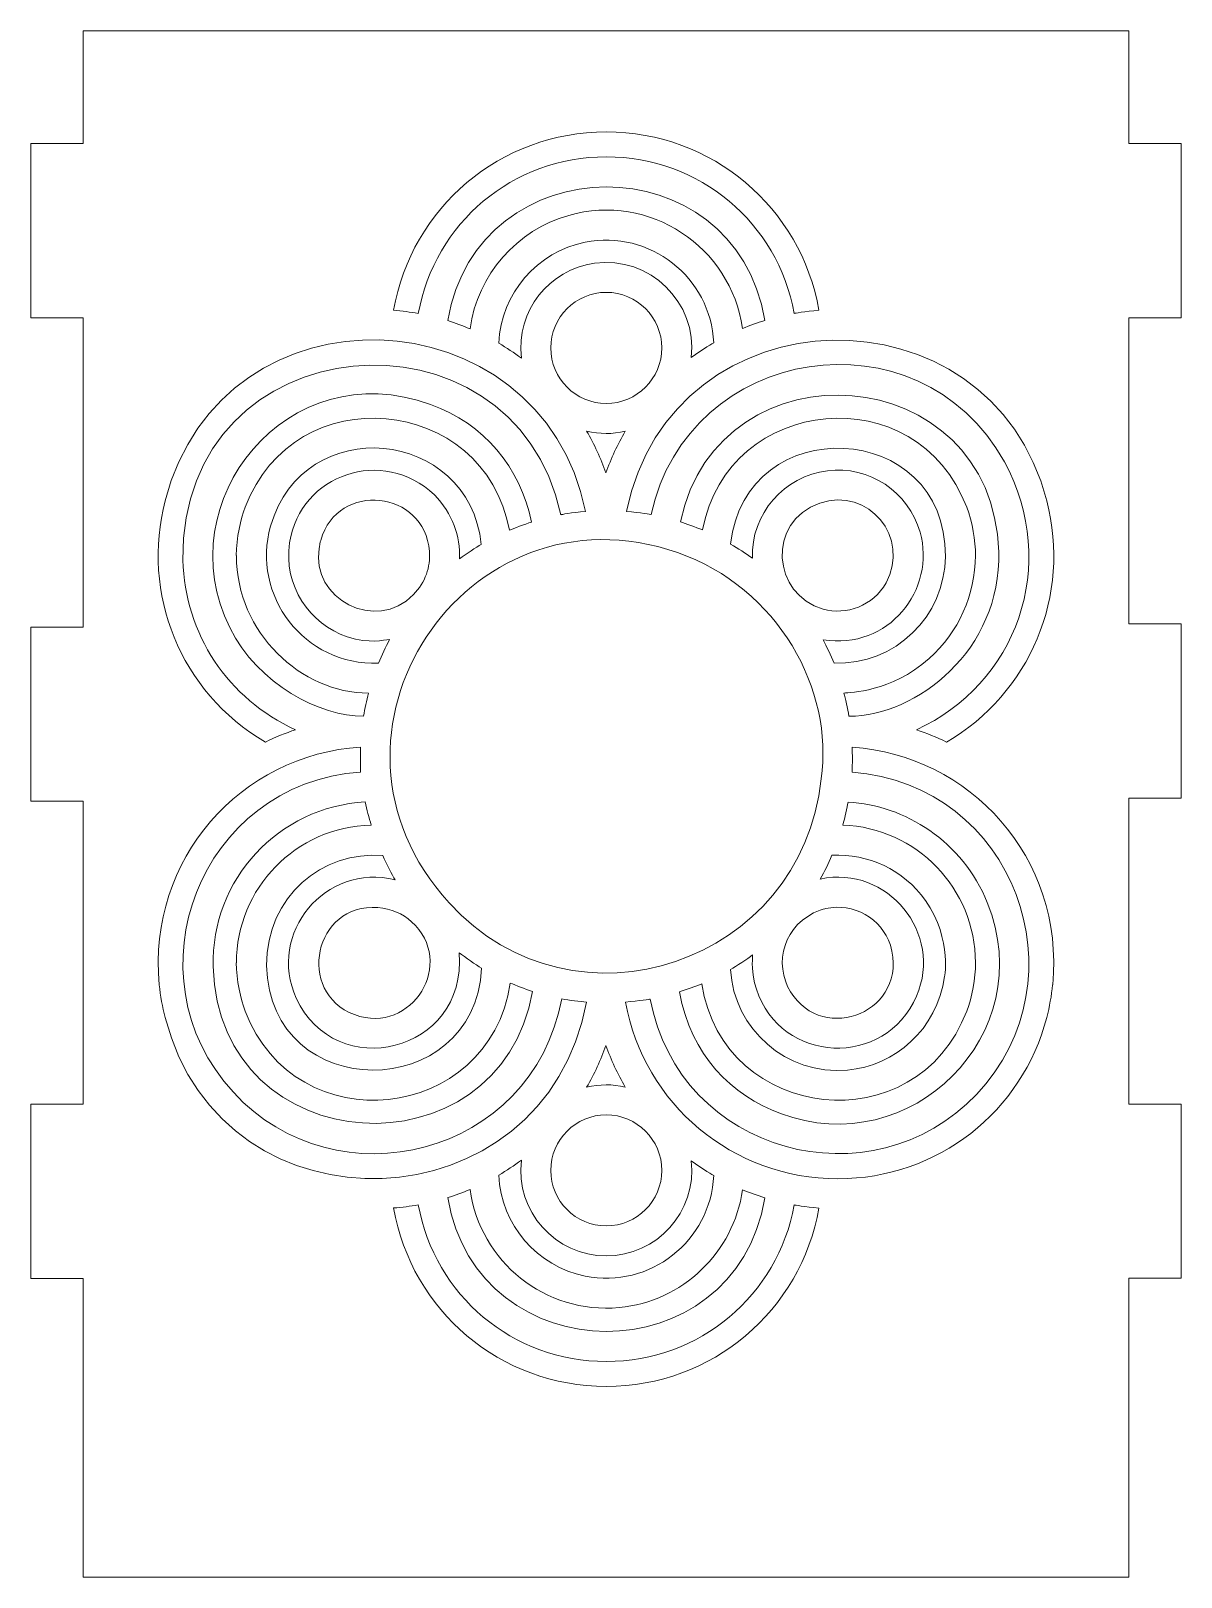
# Model space of a CAD drawing. Header units: inches. Extents: x 61 to 823, y 183 to 803.
# Drawn here: x 636.2 to 823.2, y 488.4 to 739.8 of the extents above; entities that cross this region are included whole.
import ezdxf

# ---------------------------------------------------------------- set-up
doc = ezdxf.new("R2010")
doc.units = ezdxf.units.IN
doc.header["$MEASUREMENT"] = 0
doc.layers.add('_U+0421_U+043B_U+043E_U+0439 1', color=7, linetype='Continuous')

# ---------------------------------------------------------------- blocks, each defined once
blk = doc.blocks.new('block 2')
at = {"layer": '_U+0421_U+043B_U+043E_U+0439 1', "color": 1, "lineweight": 9, "true_color": 0xff0000}
for points, knots in [([(823.25, 693.14), (823.25, 693.14), (823.25, 721.47), (823.25, 721.47), (823.25, 721.47), (814.74, 721.47), (814.74, 721.47), (814.74, 721.47), (814.74, 739.79), (814.74, 739.79), (814.74, 739.79), (644.66, 739.79), (644.66, 739.79), (644.66, 739.79), (644.66, 721.47), (644.66, 721.47), (644.66, 721.47), (636.16, 721.47), (636.16, 721.47), (636.16, 721.47), (636.16, 693.14), (636.16, 693.14), (636.16, 693.14), (644.66, 693.14), (644.66, 693.14), (644.66, 693.14), (644.66, 642.84), (644.66, 642.84), (644.66, 642.84), (636.16, 642.84), (636.16, 642.84), (636.16, 642.84), (636.16, 614.52), (636.16, 614.52), (636.16, 614.52), (644.66, 614.52), (644.66, 614.52), (644.66, 614.52), (644.66, 565.25), (644.66, 565.25), (644.66, 565.25), (636.16, 565.25), (636.16, 565.25), (636.16, 565.25), (636.16, 536.93), (636.16, 536.93), (636.16, 536.93), (644.66, 536.93), (644.66, 536.93), (644.66, 536.93), (644.66, 488.35), (644.66, 488.35), (644.66, 488.35), (814.74, 488.35), (814.74, 488.35), (814.74, 488.35), (814.74, 536.94), (814.74, 536.94), (814.74, 536.94), (823.25, 536.94), (823.25, 536.94), (823.25, 536.94), (823.25, 565.27), (823.25, 565.27), (823.25, 565.27), (814.74, 565.27), (814.74, 565.27), (814.74, 565.27), (814.74, 615.04), (814.74, 615.04), (814.74, 615.04), (823.25, 615.04), (823.25, 615.04), (823.25, 615.04), (823.25, 643.37), (823.25, 643.37), (823.25, 643.37), (814.74, 643.37), (814.74, 643.37), (814.74, 643.37), (814.74, 693.14), (814.74, 693.14), (814.74, 693.14), (823.25, 693.14), (823.25, 693.14), (823.25, 693.14), (823.25, 693.14), (823.25, 693.14)], [0, 0, 0, 0, 1, 1, 1, 2, 2, 2, 3, 3, 3, 4, 4, 4, 5, 5, 5, 6, 6, 6, 7, 7, 7, 8, 8, 8, 9, 9, 9, 10, 10, 10, 11, 11, 11, 12, 12, 12, 13, 13, 13, 14, 14, 14, 15, 15, 15, 16, 16, 16, 17, 17, 17, 18, 18, 18, 19, 19, 19, 20, 20, 20, 21, 21, 21, 22, 22, 22, 23, 23, 23, 24, 24, 24, 25, 25, 25, 26, 26, 26, 27, 27, 27, 28, 28, 28, 29, 29, 29, 29]), ([(729.75, 723.37), (746.98, 723.37), (761.42, 711.07), (764.33, 694.37), (762.05, 694.19), (760.31, 693.86), (760.31, 693.86), (757.65, 708.58), (744.93, 719.32), (729.75, 719.32), (714.53, 719.32), (701.82, 708.54), (699.17, 693.85), (697.86, 694.08), (696.52, 694.25), (695.16, 694.36), (698.07, 711.07), (712.5, 723.37), (729.75, 723.37)], [0, 0, 0, 0, 1, 1, 1, 2, 2, 2, 3, 3, 3, 4, 4, 4, 5, 5, 5, 6, 6, 6, 6]), ([(723.64, 709.8), (715.22, 707.41), (708.82, 700.2), (707.58, 691.35), (707.58, 691.35), (707.58, 691.35), (707.58, 691.35), (706.4, 691.85), (705.18, 692.29), (703.95, 692.68), (708.81, 721.48), (750.59, 721.85), (755.54, 692.71), (754.3, 692.33), (753.09, 691.89), (751.91, 691.39), (750.02, 704.69), (736.78, 713.54), (723.64, 709.8)], [0, 0, 0, 0, 1, 1, 1, 2, 2, 2, 3, 3, 3, 4, 4, 4, 5, 5, 5, 6, 6, 6, 6]), ([(727.82, 702.01), (720.53, 701), (715.02, 694.31), (715.94, 686.59), (714.76, 687.46), (713.53, 688.27), (712.26, 689.01), (712.62, 697.15), (718.53, 703.88), (726.31, 705.43), (736.82, 707.53), (746.73, 699.74), (747.23, 689.07), (747.23, 689.07), (745.48, 688.09), (743.57, 686.67), (743.57, 686.67), (743.57, 686.67), (743.57, 686.67), (744.59, 695.68), (736.81, 703.27), (727.82, 702.01)], [0, 0, 0, 0, 1, 1, 1, 2, 2, 2, 3, 3, 3, 4, 4, 4, 5, 5, 5, 6, 6, 6, 7, 7, 7, 7]), ([(657.99, 663.38), (667.35, 699.57), (719, 697.55), (726.38, 661.65), (724.07, 661.46), (722.35, 661.12), (722.35, 661.12), (714.7, 696.69), (660.37, 692.47), (660.89, 653.75), (661.13, 641.8), (668.23, 631.09), (679.2, 626.16), (677.58, 625.61), (675.9, 624.93), (674.31, 624.15), (660.36, 632.24), (654.07, 648.45), (658, 663.38), (658, 663.38), (657.99, 663.38), (657.99, 663.38)], [0, 0, 0, 0, 1, 1, 1, 2, 2, 2, 3, 3, 3, 4, 4, 4, 5, 5, 5, 6, 6, 6, 7, 7, 7, 7]), ([(729.75, 679.21), (724.77, 679.21), (720.71, 683.26), (720.71, 688.24), (720.71, 693.22), (724.77, 697.28), (729.75, 697.28), (734.73, 697.28), (738.78, 693.22), (738.78, 688.24), (738.78, 683.26), (734.73, 679.21), (729.75, 679.21)], [0, 0, 0, 0, 1, 1, 1, 2, 2, 2, 3, 3, 3, 4, 4, 4, 4]), ([(785.08, 624.15), (783.45, 624.95), (781.89, 625.58), (780.19, 626.16), (780.19, 626.16), (780.19, 626.16), (780.19, 626.16), (796.35, 633.42), (803.64, 652.93), (794.51, 669.71), (780.51, 694.76), (743.01, 688.79), (737.05, 661.14), (737.05, 661.14), (735.32, 661.48), (733.02, 661.66), (740.49, 697.99), (792.19, 698.99), (801.4, 663.38), (801.4, 663.38), (801.39, 663.38), (801.39, 663.38), (805.44, 647.99), (798.62, 632.01), (785.08, 624.15)], [0, 0, 0, 0, 1, 1, 1, 2, 2, 2, 3, 3, 3, 4, 4, 4, 5, 5, 5, 6, 6, 6, 7, 7, 7, 8, 8, 8, 8]), ([(769.22, 628.34), (769.02, 629.56), (768.63, 631.29), (768.41, 632.11), (769.41, 632.31), (775.95, 632.12), (782.28, 637.73), (787.06, 641.99), (789.78, 648.11), (789.79, 654.48), (789.8, 654.48), (789.8, 654.48), (789.82, 654.48), (789.82, 656.9), (789.29, 659.93), (788.39, 662.33), (788.39, 662.33), (788.37, 662.33), (788.37, 662.33), (780.37, 683.61), (749.55, 680.69), (745.4, 658.64), (745.4, 658.64), (745.4, 658.64), (745.4, 658.64), (745.4, 658.64), (745.4, 658.64), (745.4, 658.64), (744.25, 659.12), (742.69, 659.68), (741.8, 659.96), (748.12, 689.77), (792.68, 686.46), (793.58, 655.08), (794.02, 639.12), (780.24, 628.34), (769.22, 628.34)], [0, 0, 0, 0, 1, 1, 1, 2, 2, 2, 3, 3, 3, 4, 4, 4, 5, 5, 5, 6, 6, 6, 7, 7, 7, 8, 8, 8, 9, 9, 9, 10, 10, 10, 11, 11, 11, 12, 12, 12, 12]), ([(714, 658.6), (709.87, 680.71), (679, 683.6), (671.02, 662.33), (671.02, 662.33), (670.99, 662.33), (670.99, 662.33), (670.29, 660.45), (669.57, 657.34), (669.57, 654.48), (669.58, 654.48), (669.58, 654.48), (669.59, 654.48), (669.59, 641.87), (680.16, 632.11), (691.08, 632.11), (690.75, 630.88), (690.48, 629.62), (690.27, 628.34), (683.28, 628.34), (673.1, 633.43), (668.52, 642.76), (658.27, 663.24), (677.95, 687.58), (701.15, 679.03), (709.91, 675.94), (715.74, 668.82), (717.6, 659.93), (716.39, 659.55), (714.77, 658.93), (714, 658.6), (714, 658.6), (714, 658.6), (714, 658.6), (714, 658.6), (714, 658.6), (714, 658.6)], [0, 0, 0, 0, 1, 1, 1, 2, 2, 2, 3, 3, 3, 4, 4, 4, 5, 5, 5, 6, 6, 6, 7, 7, 7, 8, 8, 8, 9, 9, 9, 10, 10, 10, 11, 11, 11, 12, 12, 12, 12]), ([(678.24, 656.57), (677.2, 649.58), (681.45, 643.34), (687.62, 641.28), (691.35, 640.04), (693.5, 640.8), (694.5, 640.8), (693.84, 639.57), (693.24, 638.31), (692.7, 636.99), (680.59, 636.5), (671.95, 648.04), (675.14, 659.26), (680.44, 677.9), (707.46, 675.31), (709.41, 656.29), (708.6, 655.81), (706.97, 654.77), (705.88, 653.96), (706.03, 657.58), (704.73, 661.34), (701.79, 664.34), (693.42, 672.28), (679.98, 667.74), (678.24, 656.57)], [0, 0, 0, 0, 1, 1, 1, 2, 2, 2, 3, 3, 3, 4, 4, 4, 5, 5, 5, 6, 6, 6, 7, 7, 7, 8, 8, 8, 8]), ([(780.78, 658.29), (778.91, 664.85), (772.49, 669.12), (765.71, 668.28), (758.73, 667.41), (753.24, 661.28), (753.51, 654.03), (752.38, 654.86), (751.2, 655.63), (749.98, 656.34), (749.98, 656.34), (749.98, 656.34), (749.98, 656.34), (749.98, 656.34), (749.98, 656.34), (749.98, 656.34), (752.3, 678.09), (785.07, 676.77), (784.9, 654.35), (784.82, 644.61), (776.79, 636.64), (766.79, 636.98), (766.26, 638.3), (765.63, 639.6), (765, 640.79), (775.66, 639.05), (783.45, 648.95), (780.78, 658.29)], [0, 0, 0, 0, 1, 1, 1, 2, 2, 2, 3, 3, 3, 4, 4, 4, 5, 5, 5, 6, 6, 6, 7, 7, 7, 8, 8, 8, 9, 9, 9, 9]), ([(729.69, 667.93), (728.85, 670.3), (727.79, 672.57), (726.55, 674.71), (728.67, 674.21), (730.75, 674.21), (732.82, 674.68), (731.58, 672.55), (730.53, 670.29), (729.69, 667.93)], [0, 0, 0, 0, 1, 1, 1, 2, 2, 2, 3, 3, 3, 3]), ([(764.69, 618.14), (761.66, 588.33), (724.67, 575.52), (704.19, 597.99), (679.23, 625.32), (706.82, 666.94), (741.35, 654.96), (757.71, 649.26), (766.83, 632.59), (764.69, 618.14)], [0, 0, 0, 0, 1, 1, 1, 2, 2, 2, 3, 3, 3, 3]), ([(698.38, 648.12), (692.26, 641.79), (681.63, 647.55), (683.04, 655.65), (683.06, 655.79), (683.22, 656.84), (683.3, 656.95), (686.09, 666.69), (700.23, 665.13), (700.98, 655.13), (701.16, 652.62), (700.33, 650.12), (698.38, 648.12)], [0, 0, 0, 0, 1, 1, 1, 2, 2, 2, 3, 3, 3, 4, 4, 4, 4]), ([(764.47, 663.01), (772.42, 665.75), (779.25, 657.34), (775.26, 650.03), (773.15, 646.32), (768.76, 644.69), (765.03, 645.78), (756.73, 648.05), (755.78, 660), (764.47, 663.01)], [0, 0, 0, 0, 1, 1, 1, 2, 2, 2, 3, 3, 3, 3]), ([(657.99, 579.35), (657.99, 579.35), (658, 579.36), (658, 579.36), (657.56, 581.02), (657.22, 582.88), (657.04, 584.68), (657.04, 584.68), (657.03, 584.68), (657.03, 584.68), (655.08, 605.14), (670.31, 622.12), (689.79, 623.32), (689.79, 622.32), (689.68, 621.26), (689.79, 619.27), (689.79, 619.27), (689.79, 619.27), (689.79, 619.27), (663.61, 617.45), (651.63, 586.18), (669.09, 567.19), (685.85, 548.93), (717.67, 556.71), (722.51, 582.39), (723.75, 582.16), (725.5, 581.95), (726.52, 581.86), (719.85, 545.22), (667.42, 542.86), (657.99, 579.35)], [0, 0, 0, 0, 1, 1, 1, 2, 2, 2, 3, 3, 3, 4, 4, 4, 5, 5, 5, 6, 6, 6, 7, 7, 7, 8, 8, 8, 9, 9, 9, 10, 10, 10, 10]), ([(802.36, 584.68), (802.36, 584.68), (802.35, 584.68), (802.35, 584.68), (802.17, 582.9), (801.85, 581.09), (801.39, 579.36), (801.39, 579.36), (801.4, 579.35), (801.4, 579.35), (797.45, 564.08), (783.67, 553.13), (767.41, 553.13), (750.3, 553.13), (735.9, 565.26), (732.87, 581.86), (735.14, 582.03), (736.88, 582.36), (736.88, 582.36), (741.68, 557.06), (772.99, 548.95), (789.96, 566.84), (807.78, 585.67), (796.06, 617.3), (769.72, 619.26), (769.81, 620.7), (769.79, 622.14), (769.74, 623.31), (769.74, 623.31), (769.74, 623.31), (769.74, 623.31), (769.74, 623.31), (769.74, 623.31), (769.74, 623.31), (788.79, 622.07), (804.33, 605.42), (802.36, 584.68)], [0, 0, 0, 0, 1, 1, 1, 2, 2, 2, 3, 3, 3, 4, 4, 4, 5, 5, 5, 6, 6, 6, 7, 7, 7, 8, 8, 8, 9, 9, 9, 10, 10, 10, 11, 11, 11, 12, 12, 12, 12]), ([(690.53, 614.4), (690.8, 613.12), (691.13, 611.87), (691.51, 610.65), (679.19, 610.38), (669.59, 600.29), (669.59, 588.26), (669.58, 588.26), (669.58, 588.26), (669.57, 588.26), (669.57, 585.43), (670.28, 582.32), (670.99, 580.4), (670.99, 580.4), (671.02, 580.41), (671.02, 580.41), (679.11, 558.85), (710.74, 562.11), (714.12, 584.96), (715.02, 584.58), (716.53, 583.99), (717.75, 583.6), (712.35, 553.19), (666.66, 555.6), (665.81, 587.65), (665.41, 601.8), (676.45, 613.64), (690.53, 614.4)], [0, 0, 0, 0, 1, 1, 1, 2, 2, 2, 3, 3, 3, 4, 4, 4, 5, 5, 5, 6, 6, 6, 7, 7, 7, 8, 8, 8, 9, 9, 9, 9]), ([(788.37, 580.41), (788.37, 580.41), (788.39, 580.4), (788.39, 580.4), (789.24, 582.67), (789.82, 585.71), (789.82, 588.26), (789.81, 588.26), (789.79, 588.26), (789.79, 588.26), (789.77, 600.33), (780.24, 610.2), (768.21, 610.65), (768.56, 611.87), (768.92, 613.47), (769.08, 614.39), (778.3, 613.91), (787.73, 607.96), (791.73, 598.04), (800.39, 576.57), (779.21, 555.8), (758.1, 563.75), (750.15, 566.61), (743.51, 573.23), (741.65, 583.52), (742.86, 583.9), (744.29, 584.42), (745.28, 584.84), (745.28, 584.84), (745.28, 584.84), (745.28, 584.84), (748.79, 562.18), (780.27, 558.83), (788.37, 580.41)], [0, 0, 0, 0, 1, 1, 1, 2, 2, 2, 3, 3, 3, 4, 4, 4, 5, 5, 5, 6, 6, 6, 7, 7, 7, 8, 8, 8, 9, 9, 9, 10, 10, 10, 11, 11, 11, 11]), ([(695.41, 601.73), (684.05, 604.57), (674.53, 593.02), (679.32, 582.51), (685.6, 568.64), (707.16, 573.47), (705.8, 589.89), (705.8, 589.89), (705.8, 589.89), (705.8, 589.89), (705.8, 589.89), (705.8, 589.89), (705.8, 589.89), (706.79, 589.12), (708.55, 587.93), (709.46, 587.38), (708.36, 565.3), (675, 565.12), (674.48, 587.8), (674.48, 599.14), (683.63, 606.47), (693.38, 605.69), (693.96, 604.4), (694.95, 602.52), (695.41, 601.73), (695.41, 601.73), (695.41, 601.73), (695.41, 601.73), (695.41, 601.73), (695.41, 601.73), (695.41, 601.73)], [0, 0, 0, 0, 1, 1, 1, 2, 2, 2, 3, 3, 3, 4, 4, 4, 5, 5, 5, 6, 6, 6, 7, 7, 7, 8, 8, 8, 9, 9, 9, 10, 10, 10, 10]), ([(754.17, 583.98), (758.09, 571.8), (775.12, 570.97), (780.21, 582.85), (784.64, 592.99), (775.53, 604.2), (764.54, 601.87), (765.25, 603.11), (765.89, 604.4), (766.46, 605.73), (772.33, 606.04), (778.09, 603.44), (781.67, 598.39), (786.16, 592.04), (784.66, 585.04), (784.77, 586.04), (783.53, 577.37), (776.71, 571.49), (768.96, 570.8), (759.02, 569.92), (750.54, 577.46), (749.94, 587.15), (750.84, 587.67), (752.72, 588.9), (753.55, 589.52), (753.55, 589.52), (753.55, 589.52), (753.55, 589.52), (753.55, 589.52), (753.55, 589.51), (753.55, 589.51), (753.55, 588.51), (753.25, 586.84), (754.17, 583.98)], [0, 0, 0, 0, 1, 1, 1, 2, 2, 2, 3, 3, 3, 4, 4, 4, 5, 5, 5, 6, 6, 6, 7, 7, 7, 8, 8, 8, 9, 9, 9, 10, 10, 10, 11, 11, 11, 11]), ([(688.78, 579.82), (679.21, 583.48), (682.21, 598), (692.6, 597.24), (694.81, 597.07), (696.63, 596.23), (698.05, 594.93), (705.41, 588.39), (698.23, 576.38), (688.78, 579.82)], [0, 0, 0, 0, 1, 1, 1, 2, 2, 2, 3, 3, 3, 3]), ([(764.54, 596.81), (764.54, 596.81), (764.54, 596.81), (764.54, 596.81), (764.61, 596.85), (765.46, 597.08), (765.42, 597.06), (769.98, 598.09), (774.51, 595.44), (775.96, 591.13), (779.13, 580.32), (765.07, 574.83), (759.73, 583.52), (756.88, 588.11), (758.59, 594.62), (764.54, 596.81)], [0, 0, 0, 0, 1, 1, 1, 2, 2, 2, 3, 3, 3, 4, 4, 4, 5, 5, 5, 5]), ([(726.55, 568.02), (727.8, 570.16), (728.85, 572.43), (729.69, 574.81), (730.53, 572.44), (731.58, 570.18), (732.82, 568.05), (730.76, 568.52), (728.67, 568.52), (726.55, 568.02)], [0, 0, 0, 0, 1, 1, 1, 2, 2, 2, 3, 3, 3, 3]), ([(729.75, 545.46), (724.77, 545.46), (720.71, 549.51), (720.71, 554.49), (720.71, 559.47), (724.77, 563.52), (729.75, 563.52), (734.73, 563.52), (738.78, 559.47), (738.78, 554.49), (738.78, 549.51), (734.73, 545.46), (729.75, 545.46)], [0, 0, 0, 0, 1, 1, 1, 2, 2, 2, 3, 3, 3, 4, 4, 4, 4]), ([(743.57, 556.07), (743.57, 556.07), (743.57, 556.07), (743.57, 556.07), (745.49, 554.65), (747.23, 553.66), (747.23, 553.66), (746.73, 543.01), (736.85, 535.2), (726.31, 537.3), (718.54, 538.86), (712.62, 545.58), (712.26, 553.72), (713.53, 554.47), (714.76, 555.27), (715.94, 556.15), (714.94, 547.83), (721.49, 540.57), (729.75, 540.57), (737.91, 540.57), (744.52, 547.73), (743.57, 556.07)], [0, 0, 0, 0, 1, 1, 1, 2, 2, 2, 3, 3, 3, 4, 4, 4, 5, 5, 5, 6, 6, 6, 7, 7, 7, 7]), ([(751.91, 551.34), (752.92, 550.92), (754.32, 550.4), (755.54, 550.02), (750.59, 520.89), (708.81, 521.25), (703.95, 550.06), (705.18, 550.44), (706.4, 550.88), (707.58, 551.38), (707.58, 551.38), (707.58, 551.38), (707.58, 551.38), (709.22, 539.67), (719.8, 531.06), (731.84, 532.18), (742.17, 533.14), (750.46, 541.15), (751.91, 551.34)], [0, 0, 0, 0, 1, 1, 1, 2, 2, 2, 3, 3, 3, 4, 4, 4, 5, 5, 5, 6, 6, 6, 6]), ([(729.75, 519.36), (712.5, 519.36), (698.07, 531.67), (695.16, 548.38), (696.52, 548.48), (697.86, 548.65), (699.17, 548.89), (701.82, 534.19), (714.53, 523.41), (729.75, 523.41), (744.95, 523.41), (757.66, 534.18), (760.32, 548.87), (760.32, 548.87), (762.05, 548.54), (764.33, 548.37), (761.42, 531.67), (746.98, 519.36), (729.75, 519.36)], [0, 0, 0, 0, 1, 1, 1, 2, 2, 2, 3, 3, 3, 4, 4, 4, 5, 5, 5, 6, 6, 6, 6])]:
    blk.add_open_spline(points, degree=3, knots=knots, dxfattribs=at)

msp = doc.modelspace()

# ---------------------------------------------------------------- block references
at = {"layer": '_U+0421_U+043B_U+043E_U+0439 1'}
msp.add_blockref('block 2', (0, 0), dxfattribs=at)

doc.saveas('drawing.dxf')
